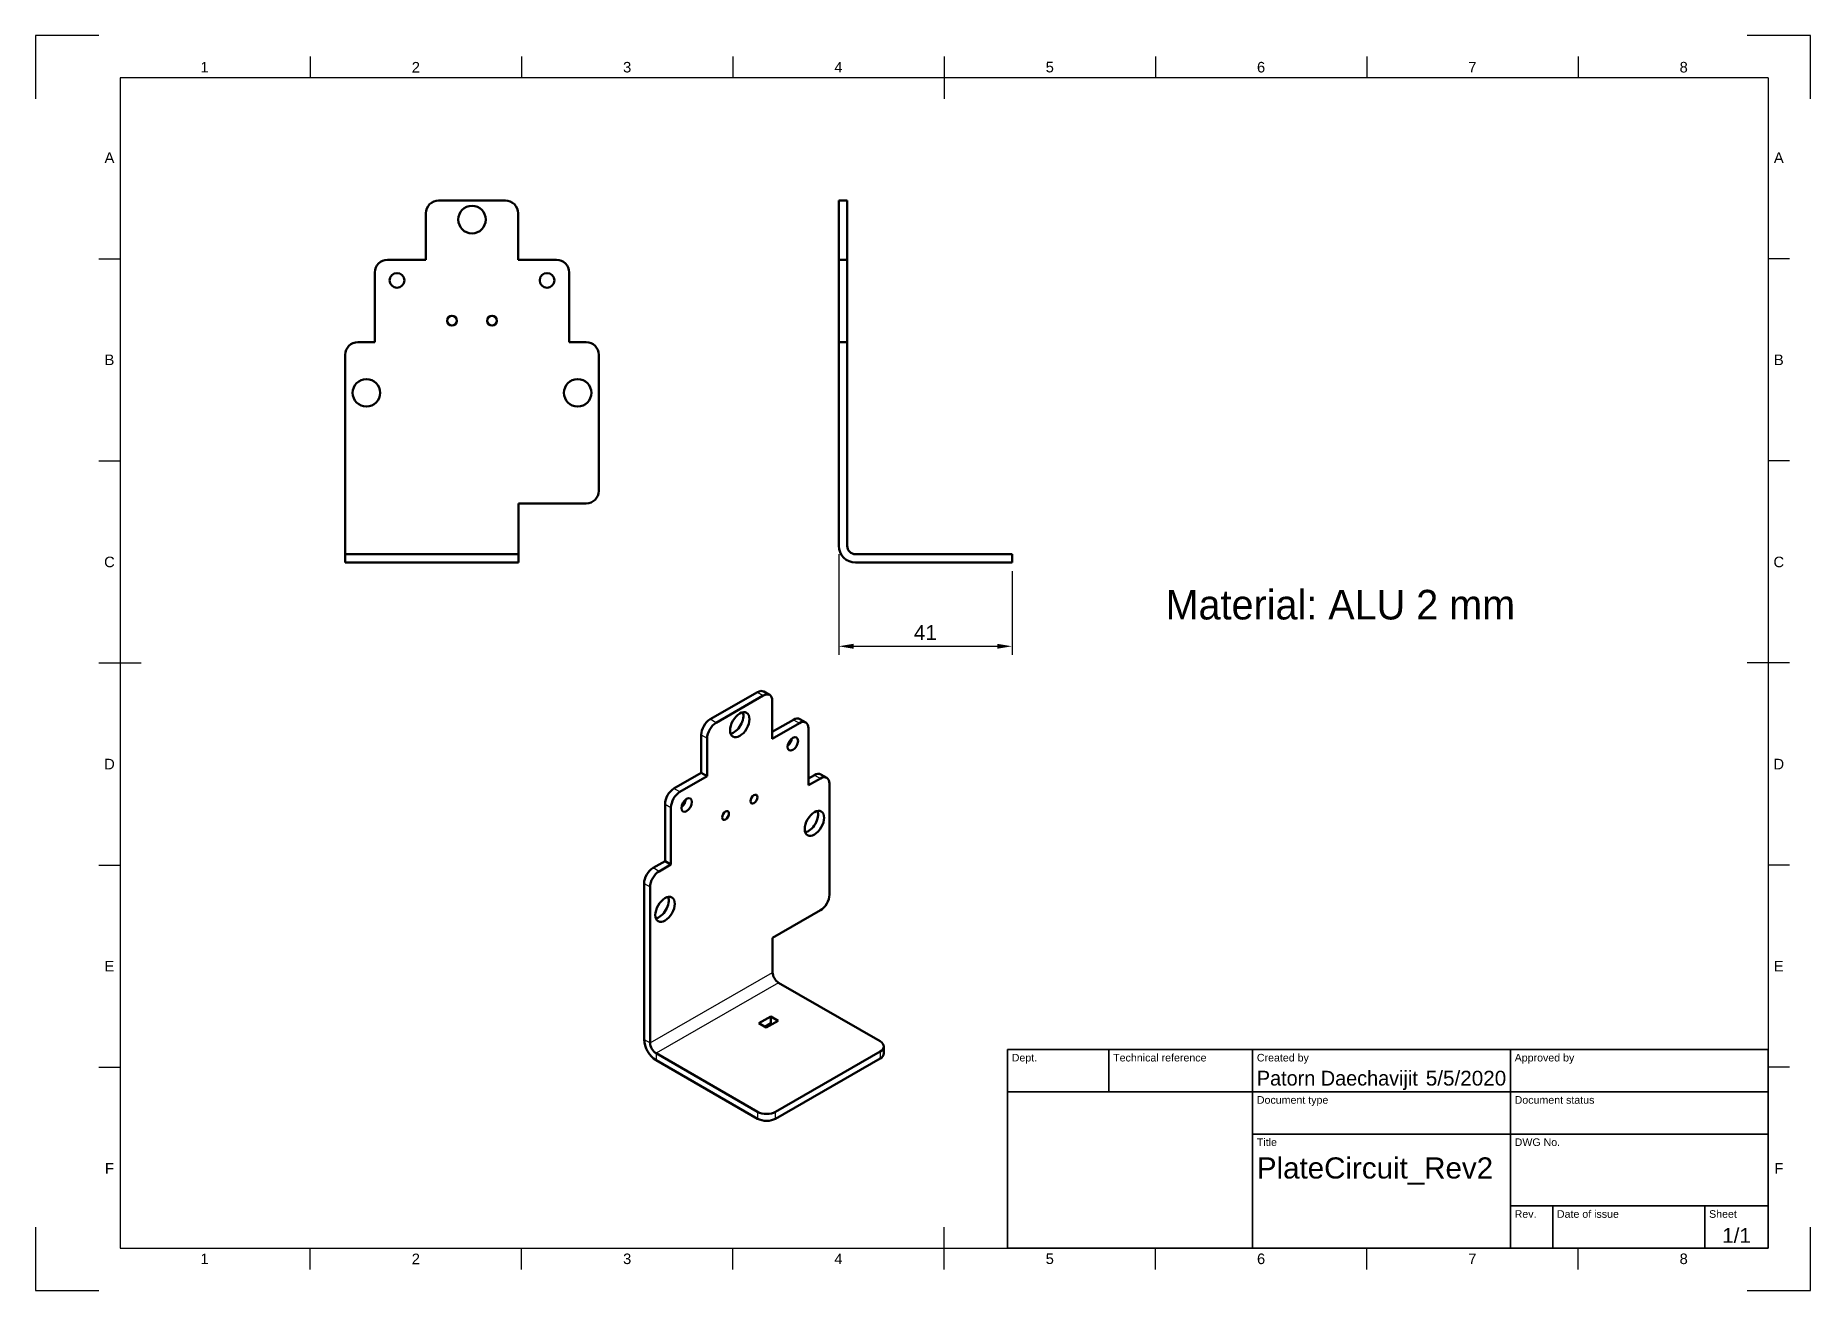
# Model space of a CAD drawing. Header units: millimetres. Extents: x 0 to 420, y 0 to 297.
import ezdxf
from ezdxf.enums import TextEntityAlignment as Align

# ---------------------------------------------------------------- set-up
doc = ezdxf.new("R2010")
doc.units = ezdxf.units.MM
doc.header["$LTSCALE"] = 0.75
for name, color, linetype, lineweight in [('Annotations', 7, 'Continuous', 25), ('Border', 7, 'Continuous', 25), ('Dimensions', 7, 'Continuous', 25), ('TitleBlock', 7, 'Continuous', 35), ('Visible', 7, 'Continuous', 50), ('Visible Narrow', 7, 'Continuous', 25)]:
    doc.layers.add(name, color=color, linetype=linetype, lineweight=lineweight)
doc.styles.add('FusionTitle', font='')
doc.styles.get("Standard").update_dxf_attribs({"font": 'arial.ttf'})
doc.styles.get('FusionTitle').set_extended_font_data('Arial Unicode MS')
doc.dimstyles.new('ISO-25', dxfattribs={"dimtxt": 3.5, "dimasz": 3.5, "dimexe": 2, "dimexo": 2, "dimgap": 1.5, "dimtad": 1, "dimzin": 12, "dimdsep": 46, "dimtxsty": 'Standard', "dimcen": 0, "dimclrd": 256, "dimclre": 256, "dimclrt": 256, "dimazin": 3, "dimtp": 0.1, "dimtm": 0.1, "dimtfac": 0.714, "dimtmove": 0, "dimatfit": 3, "dimfxl": 1, "dimtzin": 12, "dimarcsym": 0})

# ---------------------------------------------------------------- blocks, each defined once
blk = doc.blocks.new('ISO_A3_SHEET')
at = {"layer": 'Border'}
for p, q in [((15, 297), (0, 297)), ((0, 297), (0, 282)), ((420, 297), (405, 297)), ((420, 282), (420, 297)), ((65, 292), (65, 287)), ((115, 292), (115, 287)), ((165, 292), (165, 287)), ((215, 292), (215, 282)), ((265, 292), (265, 287)), ((315, 292), (315, 287)), ((365, 292), (365, 287)), ((410, 287), (20, 287)), ((20, 287), (20, 10)), ((410, 287), (410, 10)), ((15, 244.16666), (20, 244.16666)), ((415, 244.16666), (410, 244.16666)), ((15, 196.33333), (20, 196.33333)), ((415, 196.33333), (410, 196.33333)), ((15, 148.5), (25, 148.5)), ((415, 148.5), (405, 148.5)), ((15, 100.66667), (20, 100.66667)), ((415, 100.66667), (410, 100.66667)), ((15, 52.83334), (20, 52.83334)), ((415, 52.83334), (410, 52.83334)), ((0, 15), (0, 0)), ((215, 5), (215, 15)), ((420, 0), (420, 15)), ((20, 10), (410, 10)), ((65, 5), (65, 10)), ((115, 5), (115, 10)), ((165, 5), (165, 10)), ((265, 5), (265, 10)), ((315, 5), (315, 10)), ((365, 5), (365, 10)), ((0, 0), (15, 0)), ((405, 0), (420, 0))]:
    blk.add_line(p, q, dxfattribs=at)
at = {"layer": 'Border', "style": 'FusionTitle'}
for s, p in [('1', (40, 289.5)), ('2', (90, 289.5)), ('3', (140, 289.5)), ('4', (190, 289.5)), ('5', (240, 289.5)), ('6', (290, 289.5)), ('7', (340, 289.5)), ('8', (390, 289.5)), ('A', (17.5, 268.08333)), ('A', (412.5, 268.08333)), ('B', (17.5, 220.25)), ('B', (412.5, 220.25)), ('C', (17.5, 172.41667)), ('C', (412.5, 172.41667)), ('D', (17.5, 124.58334)), ('D', (412.5, 124.58334)), ('E', (17.5, 76.75001)), ('E', (412.5, 76.75001)), ('F', (17.5, 28.91668)), ('F', (412.5, 28.91668)), ('1', (40, 7.5)), ('2', (90, 7.5)), ('3', (140, 7.5)), ('4', (190, 7.5)), ('5', (240, 7.5)), ('6', (290, 7.5)), ('7', (340, 7.5)), ('8', (390, 7.5))]:
    blk.add_text(s, height=2.5, dxfattribs=at).set_placement(p, align=Align.MIDDLE)
blk = doc.blocks.new('ISO_TITLEBLOCK')
at = {"layer": 'TitleBlock'}
for p, q in [((0, 47), (-180, 47)), ((-180, 47), (-180, 0)), ((-156, 37), (-156, 47)), ((-122, 0), (-122, 47)), ((-61, 0), (-61, 47)), ((0, 0), (0, 47)), ((-180, 37), (0, 37)), ((-122, 27), (0, 27)), ((-61, 10), (0, 10)), ((-51, 0), (-51, 10)), ((-15, 0), (-15, 10)), ((-180, 0), (0, 0))]:
    blk.add_line(p, q, dxfattribs=at)
at = {"layer": 'TitleBlock', "style": 'FusionTitle'}
for s, p in [('Dept.', (-179, 46)), ('Technical reference', (-155, 46)), ('Created by', (-121, 46)), ('Approved by', (-60, 46)), ('Document type', (-121, 36)), ('Document status', (-60, 36)), ('Title', (-121, 26)), ('DWG No.', (-60, 26)), ('Rev.', (-60, 9)), ('Date of issue', (-50, 9)), ('Sheet', (-14, 9))]:
    blk.add_text(s, height=1.8, dxfattribs=at).set_placement(p, align=Align.TOP_LEFT)
for tag, p, height in [('DEPT', (-179, 38.5), 3.5), ('TECHNICAL_REFERENCE', (-155, 38.5), 3.5), ('CREATED_BY', (-121, 38.5), 3.5), ('APPROVED_BY', (-60, 38.5), 3.5), ('DOCUMENT_TYPE', (-121, 28.5), 3.5), ('DOCUMENT_STATUS', (-60, 28.5), 3.5), ('TITLE_1', (-121, 16.5), 5), ('TITLE_2', (-121, 9), 5), ('TITLE_3', (-121, 1.5), 5), ('DATE_OF_ISSUE', (-50, 1.5), 3.5)]:
    blk.add_attdef(tag, p, '', height=height, dxfattribs=at)
for tag, p in [('CREATED_DATE', (-62, 38.5)), ('APPROVED_DATE', (-1, 38.5))]:
    blk.add_attdef(tag, text='', height=3.5, dxfattribs=at).set_placement(p, align=Align.RIGHT)
for tag, height, p in [('DRAWING_NUMBER', 5, (-30.5, 16.6)), ('REV', 3.5, (-56, 3.1)), ('SHEET', 3.5, (-7.5, 3.1))]:
    blk.add_attdef(tag, text='', height=height, dxfattribs=at).set_placement(p, align=Align.MIDDLE)
blk = doc.blocks.new('*D4')
at = {"layer": 'Defpoints', "color": 0, "transparency": 16777216}
for p in [(190.06462, 176.253915), (231.06462, 172.253915), (231.06462, 152.454925)]:
    blk.add_point(p, dxfattribs=at)
at = {"layer": 'Dimensions', "lineweight": -2, "transparency": 16777216}
for p, q in [((190.06462, 174.253915), (190.06462, 150.454925)), ((231.06462, 170.253915), (231.06462, 150.454925)), ((193.56462, 152.454925), (227.56462, 152.454925))]:
    blk.add_line(p, q, dxfattribs=at)
at = {"layer": 'Dimensions', "transparency": 16777216}
for points in [[(193.56462, 153.038259), (193.56462, 151.871592), (190.06462, 152.454925)], [(227.56462, 153.038259), (227.56462, 151.871592), (231.06462, 152.454925)]]:
    blk.add_solid(points, dxfattribs=at)
at = {"layer": 'Dimensions', "transparency": 16777216, "insert": (210.56462, 155.712088), "char_height": 3.5, "attachment_point": 5}
blk.add_mtext('41', dxfattribs=at)

msp = doc.modelspace()

# ---------------------------------------------------------------- linework, layer by layer
at = {"layer": 'Visible'}
for p, q in [((111.186999, 257.927568, -18.5), (95.386999, 257.927568, -18.5)), ((92.386999, 254.927568, -18.5), (92.386999, 243.927568, -18.5)), ((114.186999, 243.927568, -18.5), (114.186999, 254.927568, -18.5)), ((92.386999, 243.927568, -18.5), (83.286999, 243.927568, -18.5)), ((123.286999, 243.927568, -18.5), (114.186999, 243.927568, -18.5)), ((80.286999, 240.927568, -18.5), (80.286999, 224.427568, -18.5)), ((126.286999, 224.427568, -18.5), (126.286999, 240.927568, -18.5)), ((80.286999, 224.427568, -18.5), (76.286999, 224.427568, -18.5)), ((130.286999, 224.427568, -18.5), (126.286999, 224.427568, -18.5)), ((73.286999, 221.427568, -18.5), (73.286999, 176.253915, -18.5)), ((133.286999, 189.253915, -18.5), (133.286999, 221.427568, -18.5)), ((114.286999, 176.253915, -18.5), (114.286999, 186.253915, -18.5)), ((114.286999, 186.253915, -18.5), (130.286999, 186.253915, -18.5)), ((73.286999, 174.253915, 17.5), (73.286999, 172.253915, 17.5)), ((76.286999, 174.253915, 20.5), (111.286999, 174.253915, 20.5)), ((111.286999, 172.253915, 20.5), (76.286999, 172.253915, 20.5)), ((114.286999, 172.253915, 17.5), (114.286999, 174.253915, 17.5))]:
    msp.add_line(p, q, dxfattribs=at)
at = {"layer": 'Visible', "extrusion": (1, -2e-16, 2.967e-13)}
for p, q in [((192.06462, 257.927567, 7.9), (190.06462, 257.927567, 7.9)), ((190.06462, 254.927567, 10.9), (190.06462, 243.927567, 10.9)), ((192.06462, 254.927567, 10.9), (192.06462, 243.927567, 10.9)), ((192.06462, 243.927567, 20), (190.06462, 243.927567, 20)), ((190.06462, 224.427567, 23), (190.06462, 240.927567, 23)), ((192.06462, 240.927567, 23), (192.06462, 224.427567, 23)), ((192.06462, 224.427567, 27), (190.06462, 224.427567, 27)), ((190.06462, 176.253915, 30), (190.06462, 221.427567, 30)), ((192.06462, 221.427567, 30), (192.06462, 176.253915, 30)), ((228.06462, 174.253915, 30), (194.06462, 174.253915, 30)), ((228.06462, 172.253915, 30), (194.06462, 172.253915, 30)), ((231.06462, 172.253915, 27), (231.06462, 174.253915, 27))]:
    msp.add_line(p, q, dxfattribs=at)
at = {"layer": 'Visible', "extrusion": (0.707107, -0.407196, 0.578093)}
for p, q in [((159.632125, 135.169524, 17.384114), (170.804412, 141.603217, 8.250243)), ((172.218625, 140.788825, 9.406429), (161.046338, 134.355133, 18.540301)), ((172.301508, 141.750326, 6.522658), (173.715722, 140.935934, 7.678844)), ((174.339946, 130.564753, -0.389914), (174.339946, 139.557771, 5.944565)), ((174.339946, 132.193536, -2.702286), (179.360404, 135.084625, -6.806747)), ((180.8575, 135.231734, -8.534333), (182.271714, 134.417343, -7.378146)), ((157.510804, 131.495296, 17.390809), (157.510804, 122.502278, 11.05633)), ((158.925018, 130.680904, 18.546995), (158.925018, 121.687886, 12.212516)), ((180.774617, 134.270234, -5.650561), (174.339946, 130.564753, -0.389914)), ((182.895938, 119.549652, -18.614144), (182.895938, 133.039179, -9.112426)), ((151.076133, 118.796797, 16.316977), (157.510804, 122.502278, 11.05633)), ((157.510804, 122.502278, 11.05633), (158.925018, 121.687886, 12.212516)), ((182.895938, 121.178435, -20.926516), (184.310151, 121.992826, -22.082702)), ((185.807248, 122.139935, -23.810288), (187.221462, 121.325544, -22.654101)), ((158.925018, 121.687886, 12.212516), (152.490346, 117.982405, 17.473163)), ((185.724365, 121.178435, -20.926516), (182.895938, 119.549652, -18.614144)), ((187.845685, 93.643904, -42.915955), (187.845685, 119.94738, -24.388381)), ((148.954812, 101.63304, 6.821953), (148.954812, 115.122568, 16.323671)), ((150.369026, 114.308177, 17.479858), (150.369026, 100.818649, 7.97814)), ((148.954812, 101.63304, 6.821953), (146.126385, 100.004258, 9.134326)), ((150.369026, 100.818649, 7.97814), (147.540599, 99.189866, 10.290512)), ((150.369026, 100.818649, 7.97814), (148.954812, 101.63304, 6.821953)), ((144.005065, 59.39844, -16.872756), (144.005065, 96.330029, 9.14102)), ((145.419278, 95.515638, 10.297206), (145.419278, 58.584048, -15.71657)), ((174.410656, 83.454544, -33.659771), (185.724365, 89.969675, -42.90926)), ((174.410656, 75.279072, -39.418388), (174.410656, 83.454544, -33.659771)), ((199.866501, 58.984933, -19.758759), (175.82487, 72.829587, -39.413925)), ((171.129389, 63.244032, -25.805374), (173.957816, 64.872814, -28.117747)), ((172.897156, 62.226042, -24.360141), (171.129389, 63.244032, -25.805374)), ((173.957816, 63.23772, -29.26947), (172.549083, 62.426484, -28.117764)), ((175.725583, 63.854825, -26.672514), (172.897156, 62.226042, -24.360141)), ((173.957816, 64.872814, -28.117747), (175.725583, 63.854825, -26.672514)), ((173.957816, 63.23772, -29.26947), (173.957816, 64.872814, -28.117747)), ((174.30589, 63.037278, -28.984904), (173.957816, 63.23772, -29.26947)), ((170.875122, 42.289908, 3.943059), (146.833492, 56.134563, -15.712107)), ((175.117763, 42.289908, 3.943059), (199.866501, 56.541758, -16.2902)), ((199.866501, 54.906664, -17.441924), (175.117763, 40.654814, 2.791335)), ((200.74518, 57.763345, -18.02448), (200.74518, 56.128251, -19.176203)), ((170.875122, 40.654814, 2.791335), (146.833492, 54.499468, -16.86383))]:
    msp.add_line(p, q, dxfattribs=at)
at = {"layer": 'Visible', "extrusion": (-2e-16, 1.9e-15, -1)}
for centre, radius in [((-103.286999, 253.427568, 18.5), 3.25), ((-85.526999, 239.034645, 18.5), 1.75), ((-121.046999, 239.034645, 18.5), 1.75), ((-98.536999, 229.512668, 18.5), 1.15), ((-108.036999, 229.512668, 18.5), 1.15), ((-78.286999, 212.427568, 18.5), 3.25), ((-128.286999, 212.427568, 18.5), 3.25)]:
    msp.add_circle(centre, radius, dxfattribs=at)
at = {"layer": 'Visible', "extrusion": (-0.707107, 0.407196, -0.578093)}
for centre, radius in [((-199.184447, -35.563419, -69.886144), 3.25), ((-201.521362, -58.30353, -69.886144), 1.75), ((-176.453544, -33.138576, -69.886144), 1.75), ((-178.889135, -49.07583, -69.886144), 1.15), ((-185.593647, -55.806321, -69.886144), 1.15), ((-187.780515, -82.210502, -69.886144), 3.25), ((-152.493609, -46.786862, -69.886144), 3.25)]:
    msp.add_circle(centre, radius, dxfattribs=at)
at = {"layer": 'Visible', "extrusion": (0, 0, -1)}
for centre, start, end in [((-95.386999, 254.927568, 18.5), 0, 90), ((-111.186999, 254.927568, 18.5), 90, 180), ((-83.286999, 240.927568, 18.5), 0, 90), ((-123.286999, 240.927568, 18.5), 90, 180), ((-76.286999, 221.427568, 18.5), 0, 90), ((-130.286999, 221.427568, 18.5), 90, 180), ((-130.286999, 189.253915, 18.5), 180, 270)]:
    msp.add_arc(centre, 3, start, end, dxfattribs=at)
at = {"layer": 'Visible', "extrusion": (1, -2e-16, 2.967e-13)}
for centre in [(254.927567, 7.9, 190.06462), (240.927567, 20, 190.06462), (221.427567, 27, 190.06462)]:
    msp.add_arc(centre, 3, 0, 90, dxfattribs=at)
at = {"layer": 'Visible', "extrusion": (-1, 2e-16, -2.967e-13)}
for centre in [(-254.927567, 7.9, -192.06462), (-240.927567, 20, -192.06462), (-221.427567, 27, -192.06462)]:
    msp.add_arc(centre, 3, 90, 180, dxfattribs=at)
at = {"layer": 'Visible', "extrusion": (1, -3e-16, -5e-16)}
msp.add_arc((176.253915, -16.5, 73.286999), 2, 180, 270, dxfattribs=at)
at = {"layer": 'Visible', "extrusion": (-2e-16, -1, 1.9e-15)}
msp.add_arc((76.286999, 17.5, -174.253915), 3, 90, 180, dxfattribs=at)
at = {"layer": 'Visible', "extrusion": (-7e-16, 1, -2e-15)}
msp.add_arc((-76.286999, 17.5, 172.253915), 3, 0, 90, dxfattribs=at)
at = {"layer": 'Visible', "extrusion": (-4e-16, -1, 2e-15)}
msp.add_arc((111.286999, 17.5, -174.253915), 3, 0, 90, dxfattribs=at)
at = {"layer": 'Visible', "extrusion": (2e-16, 1, -2.2e-15)}
msp.add_arc((-111.286999, 17.5, 172.253915), 3, 90, 180, dxfattribs=at)
at = {"layer": 'Visible', "extrusion": (1, 0, 0)}
msp.add_arc((176.253915, -16.5, 114.286999), 2, 180, 270, dxfattribs=at)
at = {"layer": 'Visible', "extrusion": (2.965e-13, 1e-16, -1)}
msp.add_arc((-194.06462, 176.253915, -30), 4, 270, 0, dxfattribs=at)
at = {"layer": 'Visible', "extrusion": (2.962e-13, -5e-16, -1)}
msp.add_arc((-194.06462, 176.253915, -30), 2, 270, 0, dxfattribs=at)
at = {"layer": 'Visible', "extrusion": (1.6e-15, -1, 4e-16)}
msp.add_arc((228.06462, 27, -174.253915), 3, 0, 90, dxfattribs=at)
at = {"layer": 'Visible', "extrusion": (-1.8e-15, 1, 5e-16)}
msp.add_arc((-228.06462, 27, 172.253915), 3, 90, 180, dxfattribs=at)
at = {"layer": 'Visible', "extrusion": (0.707107, -0.407196, 0.578093)}
for centre, radius, start, end in [((205.822487, -40.101747, 67.886144), 3, 360, 44.889207), ((194.671825, -28.907876, 67.886144), 3, 44.889207, 134.889207), ((204.443299, -58.554601, 67.886144), 3, 360, 44.889207), ((201.521362, -58.30353, 67.886144), 1.75, 233.761559, 306.238441), ((195.568247, -77.275804, 67.886144), 3, 360, 44.889207), ((176.213774, -30.215689, 67.886144), 3, 44.889207, 134.889207), ((176.453544, -33.138576, 67.886144), 1.75, 233.761559, 306.238441), ((157.458388, -39.018273, 67.886144), 3, 44.889207, 134.889207)]:
    msp.add_arc(centre, radius, start, end, dxfattribs=at)
at = {"layer": 'Visible', "extrusion": (-0.707107, 0.407196, -0.578093)}
for centre, radius, start, end in [((-205.822487, -40.101747, -69.886144), 3, 135.110793, 225.110793), ((-199.184447, -35.563419, -67.886144), 3.25, 205.740991, 334.259009), ((-204.443299, -58.554601, -69.886144), 3, 135.110793, 225.110793), ((-194.671825, -28.907876, -69.886144), 3, 45.110793, 135.110793), ((-195.568247, -77.275804, -69.886144), 3, 135.110793, 225.110793), ((-176.213774, -30.215689, -69.886144), 3, 45.110793, 135.110793), ((-187.780515, -82.210502, -67.886144), 3.25, 205.740991, 334.259009), ((-157.458388, -39.018273, -69.886144), 3, 45.110793, 135.110793), ((-152.493609, -46.786862, -67.886144), 3.25, 205.740991, 334.259009), ((-172.774089, -99.981977, -69.886144), 3, 225.110793, 315.110793)]:
    msp.add_arc(centre, radius, start, end, dxfattribs=at)
at = {"layer": 'Visible', "extrusion": (0.707107, 0.407196, -0.578093)}
for centre, radius in [((-23.212415, 78.343527, 176.767772), 2), ((-23.212415, 78.343527, 135.767772), 4), ((-23.212415, 78.343527, 135.767772), 2)]:
    msp.add_arc(centre, radius, 224.889207, 314.889207, dxfattribs=at)
at = {"layer": 'Visible', "extrusion": (1.1e-15, -0.817547, -0.575862)}
for centre, start, end in [((197.74518, -47.99956, -36.84465), 315, 45), ((172.996443, -23.250822, -36.84465), 45, 135)]:
    msp.add_arc(centre, 3, start, end, dxfattribs=at)
at = {"layer": 'Visible', "extrusion": (-3.8e-15, 0.817547, 0.575862)}
msp.add_arc((-197.74518, -47.99956, 34.84465), 3, 135, 180, dxfattribs=at)
at = {"layer": 'Visible', "extrusion": (-1.9e-15, 0.817547, 0.575862)}
msp.add_arc((-172.996443, -23.250822, 34.84465), 3, 45, 135, dxfattribs=at)
at = {"layer": 'Visible Narrow', "extrusion": (0.707107, -0.407196, 0.578093)}
for p, q in [((170.804412, 141.603217, 8.250243), (172.218625, 140.788825, 9.406429)), ((161.046338, 134.355133, 18.540301), (159.632125, 135.169524, 17.384114)), ((179.360404, 135.084625, -6.806747), (180.774617, 134.270234, -5.650561)), ((157.510804, 131.495296, 17.390809), (158.925018, 130.680904, 18.546995)), ((184.310151, 121.992826, -22.082702), (185.724365, 121.178435, -20.926516)), ((152.490346, 117.982405, 17.473163), (151.076133, 118.796797, 16.316977)), ((148.954812, 115.122568, 16.323671), (150.369026, 114.308177, 17.479858)), ((147.540599, 99.189866, 10.290512), (146.126385, 100.004258, 9.134326)), ((144.005065, 96.330029, 9.14102), (145.419278, 95.515638, 10.297206)), ((145.419278, 58.584048, -15.71657), (174.410656, 75.279072, -39.418388)), ((175.82487, 72.829587, -39.413925), (146.833492, 56.134563, -15.712107)), ((144.005065, 59.39844, -16.872756), (145.419278, 58.584048, -15.71657)), ((146.833492, 56.134563, -15.712107), (146.833492, 54.499468, -16.86383)), ((199.866501, 56.541758, -16.2902), (199.866501, 54.906664, -17.441924)), ((170.875122, 42.289908, 3.943059), (170.875122, 40.654814, 2.791335)), ((175.117763, 40.654814, 2.791335), (175.117763, 42.289908, 3.943059))]:
    msp.add_line(p, q, dxfattribs=at)

# ---------------------------------------------------------------- block references
at = {"layer": 'Border'}
msp.add_blockref('ISO_A3_SHEET', (0, 0), dxfattribs=at)
at = {"layer": 'TitleBlock'}
ref = msp.add_blockref('ISO_TITLEBLOCK', (410, 10), dxfattribs=at)
ref.add_attrib('CREATED_DATE', '5/5/2020', dxfattribs={"height": 3.5, "style": 'FusionTitle'}).set_placement((348, 48.5), align=Align.RIGHT)
ref.add_attrib('SHEET', '1/1', dxfattribs={"height": 3.5, "style": 'FusionTitle'}).set_placement((402.5, 13.1), align=Align.MIDDLE)
ref.add_attrib('TITLE_1', 'PlateCircuit_Rev2', (289, 26.5), dxfattribs={"height": 5, "style": 'FusionTitle'})
ref.add_attrib('CREATED_BY', 'Patorn Daechavijit', (289, 48.5), dxfattribs={"height": 3.5, "style": 'FusionTitle', "width": 0.95993})

# ---------------------------------------------------------------- texts
at = {"layer": 'Annotations', "insert": (267.402937, 165.806069), "char_height": 7, "attachment_point": 1}
msp.add_mtext_dynamic_manual_height_columns('{\\fCordia New|b0|i0|c0|p34;Material: ALU 2 mm}', width=118.570001, gutter_width=17.5, heights=[0], dxfattribs=at)

# ---------------------------------------------------------------- dimensions: what is measured, and where the dimension line sits
at = {"layer": 'Dimensions'}
dim = msp.add_linear_dim(base=(231.06462, 152.454925), p1=(190.06462, 176.253915), p2=(231.06462, 172.253915), angle=180, dimstyle='ISO-25', override={"dimlfac": 1, "dimclrd": 256, "dimclre": 256}, dxfattribs=at)
dim.commit()
dim.dimension.update_dxf_attribs({"geometry": '*D4', "text_midpoint": (210.56462, 155.712088)})

doc.saveas('drawing.dxf')
